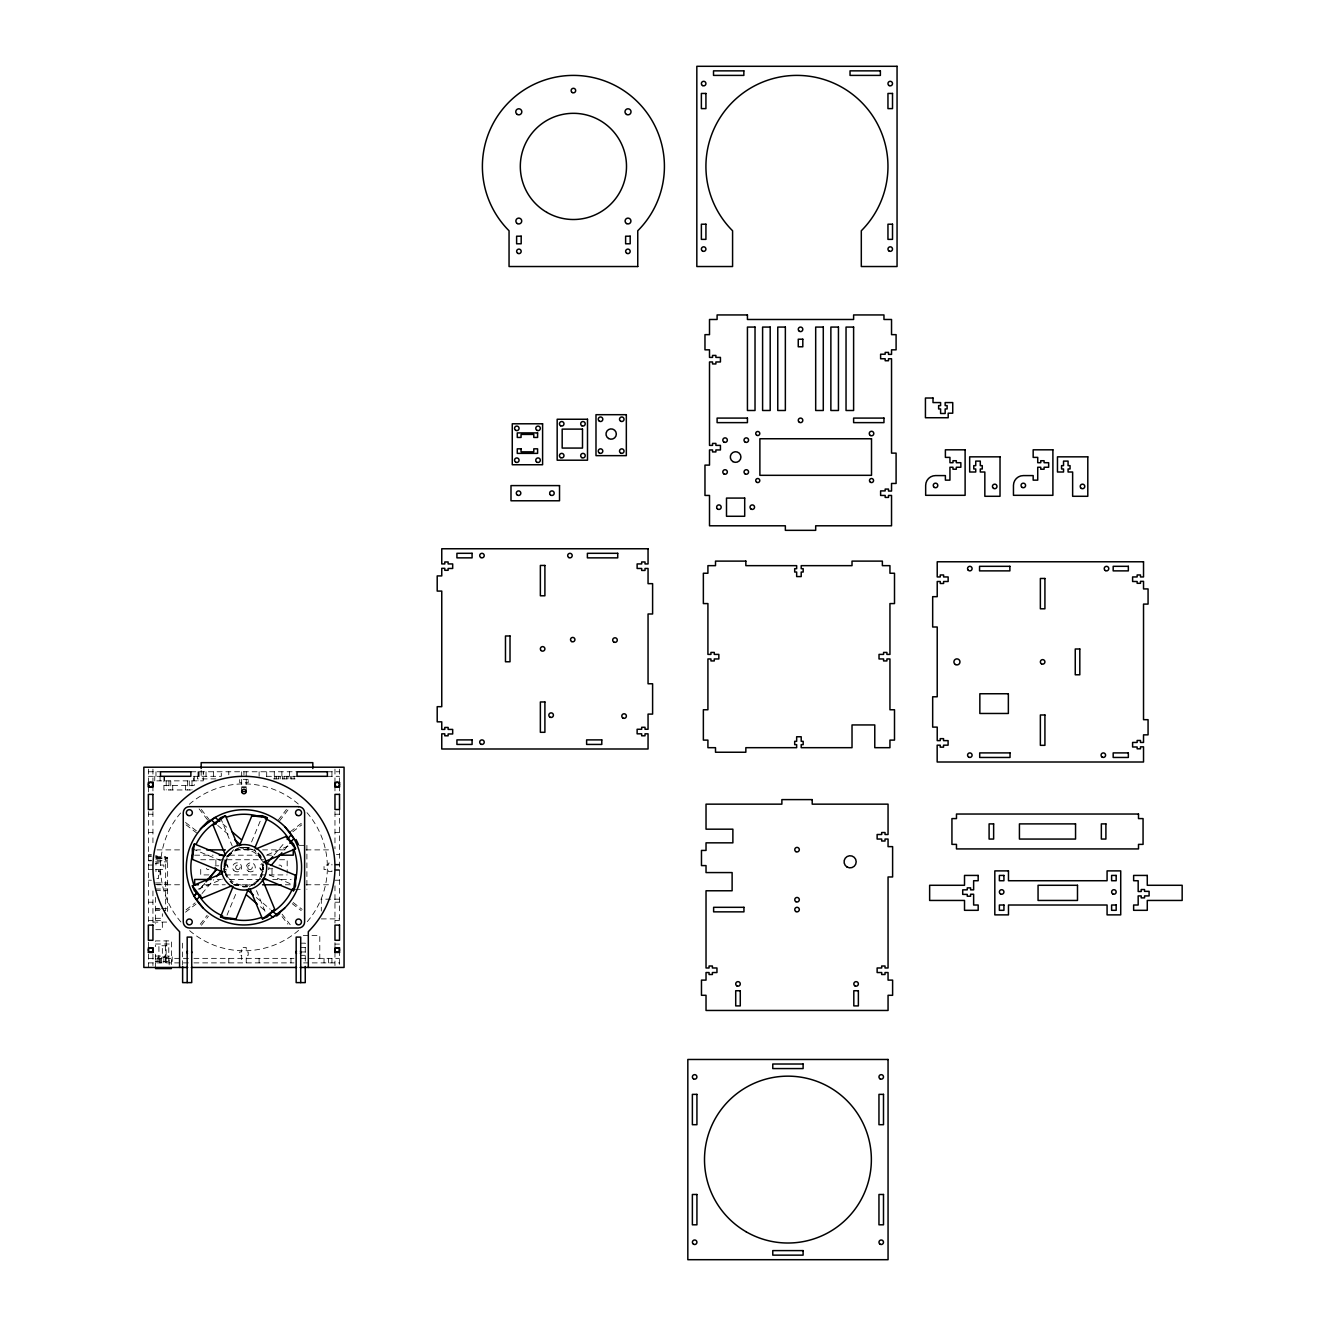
<?xml version="1.0" encoding="UTF-8"?>
<svg xmlns="http://www.w3.org/2000/svg" width="1326" height="1326" viewBox="0 0 1326 1326"><rect width="100%" height="100%" fill="white"/><g stroke="black" fill="none" stroke-linecap="round" stroke-linejoin="round"><path stroke-width="0.75" stroke-dasharray="5 3.75" d="M226.05 859.082L224.26 872.607L224.26 863.806M224.674 863.922L224.227 867.337A19.724 19.724 0 0 0 226.862 877.182M261.587 877.514L263.625 862.049M263.659 867.337L261.023 877.182M224.906 862.232L229.995 853.38A19.724 19.724 0 0 1 234.089 850.248M251.559 842.01L262.449 815.722M227.011 915.172L236.343 892.647M278.361 819.982L286.449 809.457M200.243 924.288L207.171 915.255M279.571 820.91L288.803 808.877M201.453 925.2L208.381 916.183M259.979 878.558L257.89 881.276L260.559 878.11M227.343 856.546L229.995 853.38M227.243 856.662L229.912 853.513M284.543 849.601L288.538 844.844M202.016 893.575L213.784 879.685M274.117 854.972L284.56 842.623M226.298 857.143L233.757 849.684M254.128 884.972L260.344 878.757M227.857 855.95L237.122 848.839M186.071 909.818L195.104 902.907M185.491 912.189L196.016 904.1M290.361 831.7L302.411 822.468M292.797 831.75L301.814 824.838M249.222 887.011L260.045 878.707M267.222 854.806L289.764 845.474M198.138 889.182L222.553 879.072M240.437 847.413L249.222 847.645L240.437 847.645M148.379 771.765L160.512 771.765M190.861 771.765L297.041 771.765M327.373 771.765L339.506 771.765M148.379 776.307L160.512 776.307M193.182 776.307L221.343 776.307L221.193 771.765M266.41 776.307L297.041 776.307M327.373 776.307L339.506 776.307M215.889 778.892L197.375 778.892L197.375 776.307M273.488 778.892L295.085 778.892M156.783 780.865L203.292 780.865L203.292 771.765L203.226 778.892M163.927 785.423L194.276 785.423L194.276 776.307M241.664 786.931L246.222 786.931M241.664 787.23L246.222 787.23M190.861 789.965L163.927 789.965L163.927 776.307M148.379 814.23L152.938 814.23M334.964 814.23L339.506 814.23M148.379 832.446L152.938 832.446M334.964 832.446L339.506 832.446M299.096 845.342L304.947 845.342M157.065 849.883L179.822 849.883M196.364 849.883L200.508 849.883M235.68 849.883L252.222 849.883M262.565 849.883L287.377 849.883M306.008 849.883L330.82 849.883M148.379 854.441L151.413 854.441M336.472 854.441L339.506 854.441M194.64 855.187L213.138 855.187M229.564 855.187L264.487 855.187M266.543 855.187L274.764 855.187M148.379 855.867L151.413 855.867M155.507 855.8L157.032 855.8L157.032 863.392L155.507 863.392M148.379 856.248L151.413 856.248M155.507 856.712L165.667 856.712L165.667 910.564L155.507 910.564M155.507 857.474L167.64 857.309L167.64 914.194M157.032 857.889L167.64 857.889M157.032 858.452L167.64 858.452M155.507 858.983L167.64 858.983M200.723 859.745L263.659 859.745M279.587 859.745L287.178 859.745L287.178 873.022M148.379 860.292L151.413 860.292M148.379 860.823L151.413 860.823M157.032 860.723L167.64 860.723M155.507 861.867L167.64 861.867M334.964 864.287L339.506 864.287M148.379 865.049L152.938 865.049M334.964 865.049L339.506 865.049M215.127 865.812L218.773 865.812M269.128 868.845L272.775 868.646M155.507 869.458L158.54 869.458L158.54 878.558L155.507 878.558M148.379 869.607L152.938 869.607M339.506 869.607L331.931 869.607L331.931 871.58L328.583 871.58L328.583 869.607L324.041 869.607L324.041 865.049L328.583 865.049L328.583 863.077L331.931 863.077L331.931 865.049M334.964 870.37L339.506 870.37M158.54 871.729L160.065 871.729L160.065 876.271L158.54 876.271M208.944 874.911L200.723 874.911L200.723 867.337M225.42 874.911L287.178 874.911M217.249 879.47L221.359 879.47M229.564 879.47L260.377 879.47M272.708 879.47L291.19 879.47M148.379 880.215L151.413 880.215M334.964 880.215L339.506 880.215M155.507 882.95L167.64 882.95M155.507 884.475L167.64 884.475M157.065 884.773L179.822 884.773M204.652 884.773L225.337 884.773M233.608 884.773L254.294 884.773M285.322 884.773L291.521 884.773M306.008 884.773L330.82 884.773M155.507 889.017L167.64 889.017M295.201 889.332L301.052 889.332M155.507 890.542L167.64 890.542M339.506 899.177L321.306 899.177L321.306 911.012M148.379 902.21L152.938 902.21M334.964 902.21L339.506 902.21M155.507 908.443L159.551 908.443M161.573 908.443L167.64 908.443M155.507 909.188L162.336 909.188M155.507 918.288L162.336 918.288L162.336 913.747M321.306 918.901L339.506 918.901M148.379 920.426L152.938 920.426M334.964 920.426L339.506 920.426M155.507 920.575L162.336 920.575L162.336 929.675L155.507 929.675M152.938 922.084L167.64 922.084M303.24 935.592L319.798 935.592L319.798 958.35M300.72 943.167L305.262 943.167L305.262 964.864M155.507 944.013L171.435 944.013M334.964 944.095L339.506 944.095M300.72 947.427L305.262 947.427M300.72 951.969L305.262 951.969M300.72 955.317L305.262 955.317M155.507 956.063L172.198 956.063L172.198 961.383L155.507 961.383M148.379 958.35L188.839 958.35M193.928 958.35L294.007 958.35M300.72 958.35L339.506 958.35M148.379 962.891L188.839 962.891M193.928 962.891L294.007 962.891M303.588 962.891L310.367 962.891M312.207 962.891L339.506 962.891M249.056 848.275L243.951 847.612A19.724 19.724 0 0 0 240.52 847.911M238.68 847.645L252.205 849.436M233.757 884.972L247.282 886.746M250.631 848.938L253.813 850.248M269.261 874.928L291.786 884.276M192.353 848.839L220.514 860.508M234.089 884.409L243.951 887.044A19.724 19.724 0 0 0 256.631 882.436M293.129 902.476L302.146 909.387M292.201 903.669L301.234 910.597M185.491 822.468L197.524 831.7M186.071 824.838L196.596 832.91M217.696 825.402L230.044 835.861M256.299 897.503L270.206 909.255M222.867 823.976L227.508 827.921M260.393 906.735L266.576 911.99M261.587 857.143L254.128 849.684L262.432 860.508M230.028 881.243L232.514 883.729M258.355 852.916L260.509 855.734M282.106 914.194L290.195 924.719M201.37 809.506L209.458 820.032M282.057 916.614L287.841 924.139M199.099 808.877L208.331 820.91M225.453 874.149L232.58 883.431A19.724 19.724 0 0 1 229.995 881.276M256.465 890.608L265.018 911.26M220.53 817.761L232.199 845.922M223.812 869.094L224.26 872.607M339.506 769.113L339.506 782.39M339.506 785.92L339.506 792.616M339.506 809.54L339.506 923.062M339.506 950.609L339.506 965.577M334.964 769.113L334.964 782.39M334.964 785.92L334.964 792.616M334.964 811.595L334.964 848.855M334.964 885.801L334.964 923.062M334.964 942.67L334.964 948.736M334.964 952.267L334.964 965.577M331.931 771.765L331.931 776.307M331.931 958.35L331.931 962.891M328.583 958.35L328.583 962.891M324.041 958.35L324.041 962.891M306.903 845.342L306.903 889.332M294.123 776.307L294.123 778.892M291.786 776.307L291.786 778.892M290.974 958.35L290.974 962.891M290.278 776.307L290.278 778.892M289.449 771.765L289.449 776.307M287.941 776.307L287.941 778.892M286.416 776.307L286.416 778.892M284.079 776.307L284.079 778.892M282.571 776.307L282.571 778.892M281.874 771.765L281.874 776.307M280.234 776.307L280.234 778.892M278.709 776.307L278.709 778.892M276.372 776.307L276.372 778.892M274.863 776.307L274.863 778.892M274.283 771.765L274.283 776.307M272.012 869.226L272.012 874.911M266.708 771.765L266.708 776.307M259.117 771.765L259.117 776.307M259.117 958.35L259.117 962.891M246.222 771.765L246.222 777.682M246.222 779.34L246.222 791.489M246.222 962.891L246.222 955.317L248.194 955.317L248.194 951.969L246.222 951.969L246.222 947.427L241.664 947.427L241.664 951.969L239.708 951.969L239.708 955.317L241.664 955.317L241.664 962.891M243.951 771.765L243.951 774.798M241.664 771.765L241.664 777.682M241.664 779.34L241.664 791.489M228.785 771.765L228.785 774.798M228.785 958.35L228.785 962.891M224.227 859.745L224.227 871.116M215.889 859.745L215.889 865.43M213.602 771.765L213.602 776.307M206.027 771.765L206.027 776.307M201.171 770.456L201.171 778.892M199.115 771.765L199.115 778.892M198.436 771.765L198.436 776.307M197.988 771.765L197.988 780.865M193.43 777.832L193.43 780.865M191.988 780.865L191.988 789.965M189.27 780.865L189.27 789.965M187.447 780.865L187.447 789.965M185.474 785.423L185.474 789.965M182.623 943.167L182.623 964.864M172.728 785.423L172.728 789.965M171.435 964.483L171.435 940.896L155.507 940.896L155.507 946.582M170.756 780.865L170.756 789.965M169.164 964.897L169.164 957.505L157.794 957.505L157.794 964.897M168.932 780.865L168.932 789.965M168.783 961.383L168.783 945.753L158.921 945.753L158.921 961.383M166.198 780.865L166.198 789.965M166.131 940.896L166.131 956.063M166.131 957.505L166.131 964.897M165.369 945.753L165.369 956.825L162.336 956.825L162.336 945.753M165.369 957.505L165.369 964.665M164.606 776.307L164.606 780.865M163.86 958.35L163.86 962.891M161.573 957.505L161.573 964.665M160.512 958.35L160.512 962.891M160.065 776.307L160.065 780.865M159.302 958.35L159.302 962.891M155.971 771.765L155.971 776.307M155.971 865.049L155.971 863.077L159.302 863.077L159.302 865.049L163.86 865.049L163.86 869.607L159.302 869.607L159.302 871.58L155.971 871.58L155.971 869.607M155.971 958.35L155.971 962.891M155.507 897.37L155.507 923.791M155.507 954.239L155.507 968.577M154.761 776.307L154.761 780.865M152.938 769.113L152.938 782.39M152.938 785.92L152.938 792.616M152.938 811.595L152.938 842.706M152.938 890.923L152.938 923.791M152.938 954.173L152.938 965.543M148.379 769.113L148.379 782.39M148.379 786.931L148.379 792.616M148.379 811.595L148.379 923.062M148.379 942.189L148.379 948.736M148.379 954.173L148.379 967.45M263.758 868.944A2.271 2.271 0 0 1 260.045 868.198A2.271 2.271 0 0 1 262.15 865.049M262.73 865.132A2.271 2.271 0 0 1 263.758 865.712M268.979 867.337A4.558 4.558 0 0 1 268.366 869.607M263.244 871.729A4.558 4.558 0 0 1 262.15 863.392M225.751 863.392A4.558 4.558 0 0 1 223.464 871.878M223.779 866.193A2.271 2.271 0 0 1 227.21 865.58A2.271 2.271 0 0 1 227.21 869.077A2.271 2.271 0 0 1 223.779 868.464M279.007 865.132A2.271 2.271 0 0 1 281.792 866.74M208.895 869.524A2.271 2.271 0 0 1 206.326 868.464M235.614 849.452A19.724 19.724 0 0 1 238.846 848.275M257.89 853.38A19.724 19.724 0 0 1 262.996 862.232M306.986 812.672A83.422 83.422 0 0 1 306.986 921.984M298.599 930.371A83.422 83.422 0 0 1 189.303 930.371M180.916 921.984A83.422 83.422 0 0 1 180.916 812.672M189.303 804.285A83.422 83.422 0 0 1 298.599 804.285M226.033 862.53C218.989 885.304 256.564 895.382 261.868 872.127C268.896 849.353 231.321 839.275 226.033 862.53M204.685 883.481L199.364 889.812L204.652 883.514M248.194 779.34L239.708 779.34L239.708 782.688L248.194 782.688L248.194 779.34M248.874 869.292A2.271 2.271 0 0 0 252.288 867.337A2.271 2.271 0 0 0 248.874 865.364A2.271 2.271 0 0 0 248.874 869.292M248.492 871.265A4.558 4.558 0 0 0 255.321 867.337A4.558 4.558 0 0 0 248.492 863.392A4.558 4.558 0 0 0 248.492 871.265M233.906 870.552A4.558 4.558 0 0 0 241.514 868.513A4.558 4.558 0 0 0 235.945 862.928A4.558 4.558 0 0 0 233.906 870.552M236.741 869.292A2.271 2.271 0 0 0 240.155 867.337A2.271 2.271 0 0 0 236.741 865.364A2.271 2.271 0 0 0 236.741 869.292"/><path stroke-width="1.5" d="M222.387 871.828L192.353 859.381L192.353 848.839L194.375 843.916L224.425 856.364M192.353 859.381L194.375 843.916M263.476 878.293L293.51 890.74L295.549 875.276L263.625 862.049L295.549 848.839L293.51 843.916L286.051 836.457L256.017 848.905M239.459 845.773L251.89 815.722L262.449 815.722L267.355 817.761L254.907 847.811M248.443 888.884L235.995 918.935L225.453 918.935L220.53 916.896L232.978 886.845M293.51 890.74L295.549 885.818L295.549 875.276M194.027 896.144L196.696 892.978L194.027 896.144L203.193 908.095M206.027 881.889L216.685 869.226M207.32 880.365L216.619 869.309M271.217 865.43L281.874 852.767M289.864 843.253L293.875 838.513L284.709 826.562M196.795 899.757L200.723 895.133M216.387 876.602L221.608 870.42M266.277 864.237L272.808 856.513M287.178 839.524L291.09 834.899M200.226 829.015L208.331 820.91M225.519 855.27L213.088 825.22L220.53 817.761L225.453 815.722L237.901 845.773M262.366 879.387L274.814 909.437L267.355 916.896L262.449 918.935L250.001 888.884M203.193 826.562L215.127 817.413A57.648 57.648 0 0 1 301.582 867.337A57.648 57.648 0 0 1 215.127 917.244A57.648 57.648 0 0 1 215.127 817.413L219.768 821.358M213.088 825.22L225.453 815.722M262.449 918.935L274.814 909.437M284.709 908.095L272.775 917.244L269.675 914.625M276.604 916.017L279.753 913.597M231.884 885.751L201.834 898.199L194.375 890.74L192.353 885.818L222.387 873.386M148.379 786.782L152.938 786.782M334.964 786.782L339.506 786.782M241.664 791.489L246.222 791.489A2.271 2.271 0 0 1 242.807 793.462A2.271 2.271 0 0 1 242.807 789.517A2.271 2.271 0 0 1 246.222 791.489M206.707 849.883L225.337 849.883M219.304 855.187L225.453 855.187M278.874 855.187L293.245 855.187L293.245 849.27M211.083 879.47L194.64 879.47L194.64 885.387M262.432 879.47L266.543 879.47M194.309 884.773L198.436 884.773M262.565 884.773L281.178 884.773M148.379 952.267L152.938 952.267M334.964 952.267L339.506 952.267M187.762 967.45L143.838 967.45L143.838 767.207L344.064 767.207L344.064 967.45L300.124 967.45M191.309 967.45L296.593 967.45M155.507 968.577L171.435 968.577M251.89 815.722L267.355 817.761M220.53 916.896L235.995 918.935M211.514 820.181L216.155 824.092M234.685 839.772L240.851 844.994M247.034 889.663L253.216 894.884M271.747 910.564L276.372 914.476M232.149 831.866L241.431 839.739M246.47 894.917L257.294 904.117M286.051 836.457L295.549 848.839M192.353 885.818L201.834 898.199M312.82 768.516L312.82 762.665L201.171 762.665L201.171 768.516M308.312 967.45L308.312 931.681A91.013 91.013 0 0 0 308.312 802.976A91.013 91.013 0 0 0 179.59 802.976A91.013 91.013 0 0 0 179.59 931.681L179.59 967.45M305.262 966.439L305.262 982.616L296.162 982.616L296.162 937.101L300.72 937.101L300.72 982.616M215.127 867.718L215.127 868.845M187.181 982.616L187.181 937.101L191.723 937.101L191.723 982.616L182.623 982.616L182.623 966.439M295.996 839.491A59.024 59.024 0 0 1 298.466 844.745M294.057 849.8A53.09 53.09 0 0 1 295.234 881.077M292.598 888.569A53.09 53.09 0 0 1 272.178 912.288M261.471 917.443A53.09 53.09 0 0 1 230.21 918.603M222.718 915.984A53.09 53.09 0 0 1 198.983 895.564M193.828 884.856A53.09 53.09 0 0 1 192.668 853.579M196.115 844.281A53.09 53.09 0 0 1 215.707 822.369M226.431 817.214A53.09 53.09 0 0 1 257.692 816.054M265.183 818.672A53.09 53.09 0 0 1 288.902 839.093M191.64 951.687A2.271 2.271 0 0 1 191.64 952.864M187.48 953.411A2.271 2.271 0 0 1 187.48 951.14M300.422 951.14A2.271 2.271 0 0 1 300.422 953.411M296.477 953.411A2.271 2.271 0 0 1 296.477 951.14M897.056 66.3L696.83 66.3L696.83 266.526L732.582 266.526L732.582 230.774A91.013 91.013 0 0 1 732.582 102.052A91.013 91.013 0 0 1 861.303 102.052A91.013 91.013 0 0 1 861.303 230.774L861.303 266.526L897.056 266.526L897.056 66.3M743.853 70.858L713.521 70.858L713.521 75.4L743.853 75.4L743.853 70.858M880.381 70.858L850.032 70.858L850.032 75.4L880.381 75.4L880.381 70.858M705.929 93.45L701.371 93.45L701.371 108.616L705.929 108.616L705.929 93.45M892.514 93.45L887.956 93.45L887.956 108.616L892.514 108.616L892.514 93.45M705.929 224.21L701.371 224.21L701.371 239.376L705.929 239.376L705.929 224.21M892.514 224.21L887.956 224.21L887.956 239.376L892.514 239.376L892.514 224.21M521.184 236.194L516.626 236.194L516.626 243.785L521.184 243.785L521.184 236.194M630.181 236.194L625.623 236.194L625.623 243.785L630.181 243.785L630.181 236.194M637.756 266.526L509.051 266.526L509.051 230.774A91.013 91.013 0 0 1 509.051 102.052A91.013 91.013 0 0 1 637.756 102.052A91.013 91.013 0 0 1 637.756 230.774L637.756 266.526M747.433 314.942L717.101 314.942L717.101 319.483L709.509 319.483L709.509 334.649L704.968 334.649L704.968 349.832L709.509 349.832L709.509 357.407L712.543 357.407L712.543 355.434L715.891 355.434L715.891 357.407L720.432 357.407L720.432 361.965L715.891 361.965L715.891 363.937L712.543 363.937L712.543 361.965L709.509 361.965L709.509 445.387L712.543 445.387L712.543 443.414L715.891 443.414L715.891 445.387L720.432 445.387L720.432 449.945L715.891 449.945L715.891 451.917L712.543 451.917L712.543 449.945L709.509 449.945L709.509 465.111L704.968 465.111L704.968 495.443L709.509 495.443L709.509 525.792L785.357 525.792L785.357 530.334L815.689 530.334L815.689 525.792L891.536 525.792L891.536 495.443L888.503 495.443L888.503 497.416L885.171 497.416L885.171 495.443L880.613 495.443L880.613 490.902L885.171 490.902L885.171 489.079L888.503 489.079L888.503 491.051L891.536 491.051L891.536 483.46L896.094 483.46L896.094 453.127L891.536 453.127L891.536 358.766L888.503 358.766L888.503 360.738L885.171 360.738L885.171 358.766L880.613 358.766L880.613 354.224L885.171 354.224L885.171 352.401L888.503 352.401L888.503 354.374L891.536 354.374L891.536 349.832L896.094 349.832L896.094 334.649L891.536 334.649L891.536 319.483L883.961 319.483L883.961 314.942L853.612 314.942L853.612 319.483L747.433 319.483L747.433 314.942M755.024 327.074L747.433 327.074L747.433 410.496L755.024 410.496L755.024 327.074M770.191 327.074L762.599 327.074L762.599 410.496L770.191 410.496L770.191 327.074M785.357 327.074L777.765 327.074L777.765 410.496L785.357 410.496L785.357 327.074M823.28 327.074L815.689 327.074L815.689 410.496L823.28 410.496L823.28 327.074M838.446 327.074L830.872 327.074L830.872 410.496L838.446 410.496L838.446 327.074M853.612 327.074L846.038 327.074L846.038 410.496L853.612 410.496L853.612 327.074M802.81 339.207L798.252 339.207L798.252 346.782L802.81 346.782L802.81 339.207M933.007 398.015L925.432 398.015L925.432 417.74L948.189 417.74L948.189 413.198L952.731 413.198L952.731 402.574L945.156 402.574L945.156 405.607L947.129 405.607L947.129 408.938L945.156 408.938L945.156 413.497L940.598 413.497L940.598 408.938L938.626 408.938L938.626 405.607L940.598 405.607L940.598 402.574L933.007 402.574L933.007 398.015M626.336 414.69L595.987 414.69L595.987 455.647L626.336 455.647L626.336 414.69M747.433 418.088L717.101 418.088L717.101 422.629L747.433 422.629L747.433 418.088M883.961 418.088L853.612 418.088L853.612 422.629L883.961 422.629L883.961 418.088M587.501 419.248L557.169 419.248L557.169 460.205L587.501 460.205L587.501 419.248M542.599 423.79L512.267 423.79L512.267 464.746L542.599 464.746L542.599 423.79M582.495 429.11L562.174 429.11L562.174 448.072L582.495 448.072L582.495 429.11M537.594 432.906L517.273 432.906L517.273 437.447L521.052 437.447L521.052 434.414L533.798 434.414L533.798 437.447L537.594 437.447L537.594 432.906M871.513 438.757L759.881 438.757L759.881 475.321L871.513 475.321L871.513 438.757M521.052 448.818L517.273 448.818L517.273 453.376L537.594 453.376L537.594 448.818L533.798 448.818L533.798 451.851L521.052 451.851L521.052 448.818M965.113 449.812L945.388 449.812L945.388 457.387L949.946 457.387L949.946 462.708L952.98 462.708L952.98 460.735L956.311 460.735L956.311 462.708L960.853 462.708L960.853 467.249L956.311 467.249L956.311 469.222L952.98 469.222L952.98 467.249L949.946 467.249L949.946 480.145L945.388 480.145L945.388 475.586L935.526 475.586A9.862 9.862 0 0 0 925.664 485.449L925.664 495.311L965.113 495.311L965.113 449.812M1052.894 449.812L1033.169 449.812L1033.169 457.387L1037.728 457.387L1037.728 462.708L1040.761 462.708L1040.761 460.735L1044.092 460.735L1044.092 462.708L1048.651 462.708L1048.651 467.249L1044.092 467.249L1044.092 469.222L1040.761 469.222L1040.761 467.249L1037.728 467.249L1037.728 480.145L1033.169 480.145L1033.169 475.586L1023.307 475.586A9.862 9.862 0 0 0 1013.462 485.449L1013.462 495.311L1052.894 495.311L1052.894 449.812M1000.019 456.84L969.671 456.84L969.671 472.006L975.737 472.006L975.737 468.973L973.765 468.973L973.765 465.641L975.737 465.641L975.737 461.1L980.295 461.1L980.295 465.641L982.268 465.641L982.268 468.973L980.295 468.973L980.295 472.006L984.837 472.006L984.837 496.289L1000.019 496.289L1000.019 456.84M1087.801 456.84L1057.468 456.84L1057.468 472.006L1063.535 472.006L1063.535 468.973L1061.562 468.973L1061.562 465.641L1063.535 465.641L1063.535 461.1L1068.076 461.1L1068.076 465.641L1070.049 465.641L1070.049 468.973L1068.076 468.973L1068.076 472.006L1072.635 472.006L1072.635 496.289L1087.801 496.289L1087.801 456.84M559.522 485.598L510.991 485.598L510.991 500.78L559.522 500.78L559.522 485.598M744.698 498.079L726.499 498.079L726.499 516.278L744.698 516.278L744.698 498.079M648.049 548.765L441.757 548.765L441.757 563.931L444.79 563.931L444.79 561.959L448.122 561.959L448.122 563.931L452.68 563.931L452.68 568.473L448.122 568.473L448.122 570.296L444.79 570.296L444.79 568.324L441.757 568.324L441.757 575.915L437.199 575.915L437.199 591.081L441.757 591.081L441.757 706.675L437.199 706.675L437.199 721.841L441.757 721.841L441.757 729.416L444.79 729.416L444.79 727.444L448.122 727.444L448.122 729.416L452.68 729.416L452.68 733.974L448.122 733.974L448.122 735.797L444.79 735.797L444.79 733.825L441.757 733.825L441.757 748.991L648.049 748.991L648.049 733.825L645.016 733.825L645.016 735.797L641.685 735.797L641.685 733.825L637.126 733.825L637.126 729.267L641.685 729.267L641.685 727.294L645.016 727.294L645.016 729.267L648.049 729.267L648.049 714.101L652.607 714.101L652.607 683.768L648.049 683.768L648.049 613.988L652.607 613.988L652.607 583.655L648.049 583.655L648.049 568.473L645.016 568.473L645.016 570.445L641.685 570.445L641.685 568.473L637.126 568.473L637.126 563.931L641.685 563.931L641.685 561.959L645.016 561.959L645.016 563.931L648.049 563.931L648.049 548.765M472.089 553.307L456.923 553.307L456.923 557.865L472.089 557.865L472.089 553.307M617.717 553.307L587.385 553.307L587.385 557.865L617.717 557.865L617.717 553.307M745.842 561.113L715.51 561.113L715.51 565.655L707.918 565.655L707.918 573.246L703.36 573.246L703.36 603.579L707.918 603.579L707.918 654.398L710.951 654.398L710.951 652.425L714.283 652.425L714.283 654.398L718.841 654.398L718.841 658.956L714.283 658.956L714.283 660.928L710.951 660.928L710.951 658.956L707.918 658.956L707.918 709.758L703.36 709.758L703.36 740.107L707.918 740.107L707.918 747.682L715.51 747.682L715.51 752.24L745.842 752.24L745.842 747.682L796.661 747.682L796.661 744.648L794.688 744.648L794.688 741.317L796.661 741.317L796.661 736.759L801.202 736.759L801.202 741.317L803.175 741.317L803.175 744.648L801.202 744.648L801.202 747.682L852.021 747.682L852.021 724.941L874.779 724.941L874.779 747.682L889.945 747.682L889.945 740.107L894.503 740.107L894.503 709.758L889.945 709.758L889.945 658.956L886.912 658.956L886.912 660.928L883.58 660.928L883.58 658.956L879.022 658.956L879.022 654.398L883.58 654.398L883.58 652.425L886.912 652.425L886.912 654.398L889.945 654.398L889.945 603.579L894.503 603.579L894.503 573.246L889.945 573.246L889.945 565.655L882.37 565.655L882.37 561.113L852.021 561.113L852.021 565.655L801.202 565.655L801.202 568.688L803.175 568.688L803.175 572.036L801.202 572.036L801.202 576.578L796.661 576.578L796.661 572.036L794.688 572.036L794.688 568.688L796.661 568.688L796.661 565.655L745.842 565.655L745.842 561.113M1143.526 561.776L937.217 561.776L937.217 576.943L940.25 576.943L940.25 574.97L943.598 574.97L943.598 576.943L948.14 576.943L948.14 581.501L943.598 581.501L943.598 583.473L940.25 583.473L940.25 581.501L937.217 581.501L937.217 596.667L932.675 596.667L932.675 626.999L937.217 626.999L937.217 696.78L932.675 696.78L932.675 727.112L937.217 727.112L937.217 740.621L940.217 740.621L940.217 738.648L943.548 738.648L943.548 740.621L948.09 740.621L948.09 745.179L943.548 745.179L943.548 747.151L940.217 747.151L940.217 745.179L937.167 745.179L937.167 762.002L1143.526 762.002L1143.526 746.836L1140.493 746.836L1140.493 748.809L1137.144 748.809L1137.144 746.986L1132.603 746.986L1132.603 742.444L1137.144 742.444L1137.144 740.472L1140.493 740.472L1140.493 742.444L1143.526 742.444L1143.526 734.853L1148.067 734.853L1148.067 719.687L1143.526 719.687L1143.526 604.092L1148.067 604.092L1148.067 588.926L1143.526 588.926L1143.526 581.352L1140.493 581.352L1140.493 583.307L1137.144 583.307L1137.144 581.501L1132.603 581.501L1132.603 576.943L1137.144 576.943L1137.144 574.97L1140.493 574.97L1140.493 576.943L1143.526 576.943L1143.526 561.776M544.903 565.44L540.362 565.44L540.362 595.788L544.903 595.788L544.903 565.44M1009.882 566.318L979.549 566.318L979.549 570.876L1009.882 570.876L1009.882 566.318M1128.343 566.318L1113.177 566.318L1113.177 570.876L1128.343 570.876L1128.343 566.318M1044.921 578.467L1040.363 578.467L1040.363 608.8L1044.921 608.8L1044.921 578.467M510.013 635.983L505.471 635.983L505.471 661.773L510.013 661.773L510.013 635.983M1079.812 648.994L1075.253 648.994L1075.253 674.785L1079.812 674.785L1079.812 648.994M1008.357 693.747L979.848 693.747L979.848 713.471L1008.357 713.471L1008.357 693.747M544.903 701.968L540.362 701.968L540.362 732.3L544.903 732.3L544.903 701.968M1044.921 714.979L1040.363 714.979L1040.363 745.328L1044.921 745.328L1044.921 714.979M472.089 739.891L456.923 739.891L456.923 744.433L472.089 744.433L472.089 739.891M601.789 739.891L586.622 739.891L586.622 744.433L601.789 744.433L601.789 739.891M1010.031 752.903L979.699 752.903L979.699 757.461L1010.031 757.461L1010.031 752.903M1128.343 752.903L1113.177 752.903L1113.177 757.461L1128.343 757.461L1128.343 752.903M190.861 771.765L160.512 771.765L160.512 776.307L190.861 776.307L190.861 771.765M327.373 771.765L297.041 771.765L297.041 776.307L327.373 776.307L327.373 771.765M152.938 782.39L148.379 782.39L148.379 786.931L152.938 786.931L152.938 782.39M339.506 782.39L334.964 782.39L334.964 786.931L339.506 786.931L339.506 782.39M152.938 794.373L148.379 794.373L148.379 809.54L152.938 809.54L152.938 794.373M339.506 794.373L334.964 794.373L334.964 809.54L339.506 809.54L339.506 794.373M812.208 799.611L781.876 799.611L781.876 804.153L706.029 804.153L706.029 829.181L732.88 829.181L732.88 842.839L706.029 842.839L706.029 850.43L701.471 850.43L701.471 865.596L706.029 865.596L706.029 872.574L732.118 872.574L732.118 890.774L706.029 890.774L706.029 967.98L709.062 967.98L709.062 966.008L712.394 966.008L712.394 967.98L716.952 967.98L716.952 972.538L712.394 972.538L712.394 974.511L709.062 974.511L709.062 972.538L706.029 972.538L706.029 980.113L701.471 980.113L701.471 995.296L706.029 995.296L706.029 1010.462L888.055 1010.462L888.055 995.296L892.613 995.296L892.613 980.113L888.055 980.113L888.055 972.538L885.022 972.538L885.022 974.511L881.691 974.511L881.691 972.538L877.132 972.538L877.132 967.98L881.691 967.98L881.691 966.008L885.022 966.008L885.022 967.98L888.055 967.98L888.055 876.967L892.613 876.967L892.613 846.634L888.055 846.634L888.055 839.043L885.022 839.043L885.022 841.015L881.691 841.015L881.691 839.043L877.132 839.043L877.132 834.502L881.691 834.502L881.691 832.529L885.022 832.529L885.022 834.502L888.055 834.502L888.055 804.153L812.208 804.153L812.208 799.611M298.549 806.656L189.336 806.656A6.066 6.066 0 0 0 183.27 812.722L183.27 921.935A6.066 6.066 0 0 0 189.336 928.001L298.549 928.001A6.066 6.066 0 0 0 304.615 921.935L304.615 812.722A6.066 6.066 0 0 0 298.549 806.656M1138.504 814.031L956.477 814.031L956.477 818.59L951.935 818.59L951.935 844.38L956.477 844.38L956.477 848.922L1138.504 848.922L1138.504 844.38L1143.062 844.38L1143.062 818.59L1138.504 818.59L1138.504 814.031M993.638 823.894L989.097 823.894L989.097 839.06L993.638 839.06L993.638 823.894M1075.552 823.894L1019.429 823.894L1019.429 839.06L1075.552 839.06L1075.552 823.894M1105.901 823.894L1101.342 823.894L1101.342 839.06L1105.901 839.06L1105.901 823.894M1008.473 870.884L994.815 870.884L994.815 914.874L1008.473 914.874L1008.473 905.012L1107.077 905.012L1107.077 914.874L1120.719 914.874L1120.719 870.884L1107.077 870.884L1107.077 880.729L1008.473 880.729L1008.473 870.884M978.174 875.425L964.516 875.425L964.516 885.287L929.642 885.287L929.642 900.453L964.516 900.453L964.516 910.316L978.174 910.316L978.174 905.012L973.632 905.012L973.632 894.238L970.599 894.238L970.599 896.21L967.251 896.21L967.251 894.387L962.709 894.387L962.709 889.845L967.251 889.845L967.251 887.873L970.599 887.873L970.599 889.845L973.632 889.845L973.632 880.729L978.174 880.729L978.174 875.425M1003.931 875.425L999.373 875.425L999.373 880.729L1003.931 880.729L1003.931 875.425M1116.177 875.425L1111.619 875.425L1111.619 880.729L1116.177 880.729L1116.177 875.425M1147.272 875.425L1133.631 875.425L1133.631 880.729L1138.172 880.729L1138.172 891.503L1141.205 891.503L1141.205 889.531L1144.553 889.531L1144.553 891.354L1149.095 891.354L1149.095 895.912L1144.553 895.912L1144.553 897.884L1141.205 897.884L1141.205 895.912L1138.172 895.912L1138.172 905.012L1133.631 905.012L1133.631 910.316L1147.272 910.316L1147.272 900.453L1182.162 900.453L1182.162 885.287L1147.272 885.287L1147.272 875.425M1077.491 885.287L1038.059 885.287L1038.059 900.453L1077.491 900.453L1077.491 885.287M1003.931 905.012L999.373 905.012L999.373 910.316L1003.931 910.316L1003.931 905.012M1116.177 905.012L1111.619 905.012L1111.619 910.316L1116.177 910.316L1116.177 905.012M743.952 907.315L713.62 907.315L713.62 911.857L743.952 911.857L743.952 907.315M152.938 925.117L148.379 925.117L148.379 940.283L152.938 940.283L152.938 925.117M339.506 925.117L334.964 925.117L334.964 940.283L339.506 940.283L339.506 925.117M152.938 947.875L148.379 947.875L148.379 952.433L152.938 952.433L152.938 947.875M339.506 947.875L334.964 947.875L334.964 952.433L339.506 952.433L339.506 947.875M740.273 990.737L735.715 990.737L735.715 1005.904L740.273 1005.904L740.273 990.737M858.37 990.737L853.811 990.737L853.811 1005.904L858.37 1005.904L858.37 990.737M888.055 1059.474L687.829 1059.474L687.829 1259.7L888.055 1259.7L888.055 1059.474M803.108 1064.016L772.776 1064.016L772.776 1068.574L803.108 1068.574L803.108 1064.016M696.929 1094.364L692.371 1094.364L692.371 1124.697L696.929 1124.697L696.929 1094.364M883.497 1094.364L878.956 1094.364L878.956 1124.697L883.497 1124.697L883.497 1094.364M696.929 1194.477L692.371 1194.477L692.371 1224.81L696.929 1224.81L696.929 1194.477M883.497 1194.477L878.956 1194.477L878.956 1224.81L883.497 1224.81L883.497 1194.477M803.108 1250.6L772.776 1250.6L772.776 1255.142L803.108 1255.142L803.108 1250.6M1000.517 893.939A2.271 2.271 0 0 0 1003.931 891.967A2.271 2.271 0 0 0 1000.517 889.995A2.271 2.271 0 0 0 1000.517 893.939M1112.763 893.939A2.271 2.271 0 0 0 1116.177 891.967A2.271 2.271 0 0 0 1112.763 889.995A2.271 2.271 0 0 0 1112.763 893.939M1081.353 488.399A2.271 2.271 0 0 0 1084.767 486.427A2.271 2.271 0 0 0 1081.353 484.454A2.271 2.271 0 0 0 1081.353 488.399M1022.18 487.421A2.271 2.271 0 0 0 1025.595 485.449A2.271 2.271 0 0 0 1022.18 483.476A2.271 2.271 0 0 0 1022.18 487.421M581.816 457.619A2.271 2.271 0 0 0 585.23 455.647A2.271 2.271 0 0 0 581.816 453.674A2.271 2.271 0 0 0 581.816 457.619M581.816 425.762A2.271 2.271 0 0 0 585.23 423.79A2.271 2.271 0 0 0 581.816 421.834A2.271 2.271 0 0 0 581.816 425.762M560.567 425.762A2.271 2.271 0 0 0 563.981 423.79A2.271 2.271 0 0 0 560.567 421.834A2.271 2.271 0 0 0 560.567 425.762M560.567 457.619A2.271 2.271 0 0 0 563.981 455.647A2.271 2.271 0 0 0 560.567 453.674A2.271 2.271 0 0 0 560.567 457.619M536.914 430.32A2.271 2.271 0 0 0 540.328 428.348A2.271 2.271 0 0 0 536.914 426.375A2.271 2.271 0 0 0 536.914 430.32M515.681 430.32A2.271 2.271 0 0 0 519.079 428.348A2.271 2.271 0 0 0 515.681 426.375A2.271 2.271 0 0 0 515.681 430.32M536.433 461.813A2.271 2.271 0 0 0 540.246 460.785A2.271 2.271 0 0 0 537.461 458A2.271 2.271 0 0 0 536.433 461.813M515.681 462.177A2.271 2.271 0 0 0 519.079 460.205A2.271 2.271 0 0 0 515.681 458.232A2.271 2.271 0 0 0 515.681 462.177M599.402 421.22A2.271 2.271 0 0 0 602.816 419.248A2.271 2.271 0 0 0 599.402 417.276A2.271 2.271 0 0 0 599.402 421.22M599.402 453.078A2.271 2.271 0 0 0 602.816 451.105A2.271 2.271 0 0 0 599.402 449.133A2.271 2.271 0 0 0 599.402 453.078M620.651 453.078A2.271 2.271 0 0 0 624.049 451.105A2.271 2.271 0 0 0 620.651 449.133A2.271 2.271 0 0 0 620.651 453.078M620.651 421.22A2.271 2.271 0 0 0 624.049 419.248A2.271 2.271 0 0 0 620.651 417.276A2.271 2.271 0 0 0 620.651 421.22M608.584 438.508A5.155 5.155 0 0 0 616.325 434.033A5.155 5.155 0 0 0 608.584 429.574A5.155 5.155 0 0 0 608.584 438.508M517.438 495.162A2.271 2.271 0 0 0 520.836 493.189A2.271 2.271 0 0 0 517.438 491.217A2.271 2.271 0 0 0 517.438 495.162M550.323 494.797A2.271 2.271 0 0 0 554.135 493.786A2.271 2.271 0 0 0 551.351 490.985A2.271 2.271 0 0 0 550.323 494.797M732.947 461.63A5.304 5.304 0 0 0 740.919 457.039A5.304 5.304 0 0 0 732.947 452.448A5.304 5.304 0 0 0 732.947 461.63M799.396 422.331A2.271 2.271 0 0 0 802.81 420.359A2.271 2.271 0 0 0 799.396 418.386A2.271 2.271 0 0 0 799.396 422.331M799.396 331.318A2.271 2.271 0 0 0 802.81 329.345A2.271 2.271 0 0 0 799.396 327.373A2.271 2.271 0 0 0 799.396 331.318M870.386 435.492A2.271 2.271 0 0 0 873.801 433.519A2.271 2.271 0 0 0 870.386 431.563A2.271 2.271 0 0 0 870.386 435.492M756.732 435.293A2.055 2.055 0 0 0 759.798 433.519A2.055 2.055 0 0 0 756.732 431.746A2.055 2.055 0 0 0 756.732 435.293M870.486 482.316A2.055 2.055 0 0 0 873.569 480.542A2.055 2.055 0 0 0 870.486 478.769A2.055 2.055 0 0 0 870.486 482.316M756.732 482.316A2.055 2.055 0 0 0 759.798 480.542A2.055 2.055 0 0 0 756.732 478.769A2.055 2.055 0 0 0 756.732 482.316M744.682 441.74A2.271 2.271 0 0 0 748.494 440.713A2.271 2.271 0 0 0 745.709 437.928A2.271 2.271 0 0 0 744.682 441.74M723.93 442.088A2.271 2.271 0 0 0 727.344 440.133A2.271 2.271 0 0 0 723.93 438.16A2.271 2.271 0 0 0 723.93 442.088M745.162 473.946A2.271 2.271 0 0 0 748.577 471.973A2.271 2.271 0 0 0 745.162 470.017A2.271 2.271 0 0 0 745.162 473.946M723.93 473.946A2.271 2.271 0 0 0 727.344 471.973A2.271 2.271 0 0 0 723.93 470.017A2.271 2.271 0 0 0 723.93 473.946M751.146 509.134A2.271 2.271 0 0 0 754.56 507.178A2.271 2.271 0 0 0 751.146 505.206A2.271 2.271 0 0 0 751.146 509.134M717.316 508.786A2.271 2.271 0 0 0 721.112 507.759A2.271 2.271 0 0 0 718.327 504.974A2.271 2.271 0 0 0 717.316 508.786M187.878 924.471A2.934 2.934 0 0 0 192.27 921.935A2.934 2.934 0 0 0 187.878 919.399A2.934 2.934 0 0 0 187.878 924.471M297.09 924.471A2.934 2.934 0 0 0 301.483 921.935A2.934 2.934 0 0 0 297.09 919.399A2.934 2.934 0 0 0 297.09 924.471M187.828 815.341A3.033 3.033 0 0 0 192.369 812.722A3.033 3.033 0 0 0 187.828 810.087A3.033 3.033 0 0 0 187.828 815.341M297.041 815.341A3.033 3.033 0 0 0 301.582 812.722A3.033 3.033 0 0 0 297.041 810.087A3.033 3.033 0 0 0 297.041 815.341M232.564 887.028A22.757 22.757 0 0 0 266.708 867.337A22.757 22.757 0 0 0 232.564 847.629A22.757 22.757 0 0 0 232.564 887.028M746.223 1231.837A83.422 83.422 0 0 0 871.364 1159.587A83.422 83.422 0 0 0 746.223 1087.337A83.422 83.422 0 0 0 746.223 1231.837M880.099 1078.883A2.271 2.271 0 0 0 883.497 1076.911A2.271 2.271 0 0 0 880.099 1074.938A2.271 2.271 0 0 0 880.099 1078.883M880.099 1244.219A2.271 2.271 0 0 0 883.497 1242.263A2.271 2.271 0 0 0 880.099 1240.291A2.271 2.271 0 0 0 880.099 1244.219M693.515 1244.219A2.271 2.271 0 0 0 696.929 1242.263A2.271 2.271 0 0 0 693.515 1240.291A2.271 2.271 0 0 0 693.515 1244.219M693.515 1078.883A2.271 2.271 0 0 0 696.929 1076.911A2.271 2.271 0 0 0 693.515 1074.938A2.271 2.271 0 0 0 693.515 1078.883M993.572 488.399A2.271 2.271 0 0 0 996.986 486.427A2.271 2.271 0 0 0 993.572 484.454A2.271 2.271 0 0 0 993.572 488.399M934.382 487.421A2.271 2.271 0 0 0 937.797 485.449A2.271 2.271 0 0 0 934.382 483.476A2.271 2.271 0 0 0 934.382 487.421M517.77 253.332A2.271 2.271 0 0 0 521.184 251.36A2.271 2.271 0 0 0 517.77 249.387A2.271 2.271 0 0 0 517.77 253.332M626.767 253.332A2.271 2.271 0 0 0 630.181 251.36A2.271 2.271 0 0 0 626.767 249.387A2.271 2.271 0 0 0 626.767 253.332M572.268 92.538A2.271 2.271 0 0 0 575.683 90.566A2.271 2.271 0 0 0 572.268 88.593A2.271 2.271 0 0 0 572.268 92.538M517.273 114.434A3.033 3.033 0 0 0 521.831 111.815A3.033 3.033 0 0 0 517.273 109.18A3.033 3.033 0 0 0 517.273 114.434M517.322 223.564A2.934 2.934 0 0 0 521.731 221.028A2.934 2.934 0 0 0 517.322 218.492A2.934 2.934 0 0 0 517.322 223.564M626.552 223.564A2.934 2.934 0 0 0 630.944 221.028A2.934 2.934 0 0 0 626.552 218.492A2.934 2.934 0 0 0 626.552 223.564M626.502 114.434A3.033 3.033 0 0 0 631.043 111.815A3.033 3.033 0 0 0 626.502 109.18A3.033 3.033 0 0 0 626.502 114.434M546.859 212.392A53.09 53.09 0 0 0 626.502 166.413A53.09 53.09 0 0 0 546.859 120.434A53.09 53.09 0 0 0 546.859 212.392M889.1 85.56A2.271 2.271 0 0 0 892.514 83.588A2.271 2.271 0 0 0 889.1 81.615A2.271 2.271 0 0 0 889.1 85.56M889.1 251.062A2.271 2.271 0 0 0 892.514 249.089A2.271 2.271 0 0 0 889.1 247.117A2.271 2.271 0 0 0 889.1 251.062M702.515 85.56A2.271 2.271 0 0 0 705.929 83.588A2.271 2.271 0 0 0 702.515 81.615A2.271 2.271 0 0 0 702.515 85.56M702.515 251.062A2.271 2.271 0 0 0 705.929 249.089A2.271 2.271 0 0 0 702.515 247.117A2.271 2.271 0 0 0 702.515 251.062M795.898 851.64A2.271 2.271 0 0 0 799.313 849.668A2.271 2.271 0 0 0 795.898 847.695A2.271 2.271 0 0 0 795.898 851.64M795.898 901.697A2.271 2.271 0 0 0 799.313 899.724A2.271 2.271 0 0 0 795.898 897.752A2.271 2.271 0 0 0 795.898 901.697M736.858 985.881A2.271 2.271 0 0 0 740.273 983.909A2.271 2.271 0 0 0 736.858 981.936A2.271 2.271 0 0 0 736.858 985.881M854.955 985.881A2.271 2.271 0 0 0 858.37 983.909A2.271 2.271 0 0 0 854.955 981.936A2.271 2.271 0 0 0 854.955 985.881M795.898 911.559A2.271 2.271 0 0 0 799.313 909.586A2.271 2.271 0 0 0 795.898 907.614A2.271 2.271 0 0 0 795.898 911.559M847.099 867.055A6.066 6.066 0 0 0 856.198 861.801A6.066 6.066 0 0 0 847.099 856.546A6.066 6.066 0 0 0 847.099 867.055M549.975 717.151A2.287 2.287 0 0 0 553.423 715.162A2.287 2.287 0 0 0 549.975 713.173A2.287 2.287 0 0 0 549.975 717.151M571.605 641.535A2.221 2.221 0 0 0 574.937 639.629A2.221 2.221 0 0 0 571.605 637.707A2.221 2.221 0 0 0 571.605 641.535M613.839 642.066A2.287 2.287 0 0 0 617.286 640.077A2.287 2.287 0 0 0 613.839 638.088A2.287 2.287 0 0 0 613.839 642.066M622.938 718.062A2.287 2.287 0 0 0 626.386 716.073A2.287 2.287 0 0 0 622.938 714.084A2.287 2.287 0 0 0 622.938 718.062M568.804 557.55A2.271 2.271 0 0 0 572.219 555.577A2.271 2.271 0 0 0 568.804 553.622A2.271 2.271 0 0 0 568.804 557.55M480.824 557.55A2.271 2.271 0 0 0 484.239 555.577A2.271 2.271 0 0 0 480.824 553.622A2.271 2.271 0 0 0 480.824 557.55M480.824 744.135A2.271 2.271 0 0 0 484.239 742.162A2.271 2.271 0 0 0 480.824 740.19A2.271 2.271 0 0 0 480.824 744.135M541.025 650.486A2.271 2.271 0 0 0 544.837 649.458A2.271 2.271 0 0 0 542.036 646.674A2.271 2.271 0 0 0 541.025 650.486M1105.37 570.578A2.271 2.271 0 0 0 1108.785 568.605A2.271 2.271 0 0 0 1105.37 566.633A2.271 2.271 0 0 0 1105.37 570.578M968.229 570.213A2.271 2.271 0 0 0 972.024 569.185A2.271 2.271 0 0 0 969.24 566.401A2.271 2.271 0 0 0 968.229 570.213M1102.188 757.146A2.271 2.271 0 0 0 1105.602 755.174A2.271 2.271 0 0 0 1102.188 753.218A2.271 2.271 0 0 0 1102.188 757.146M968.693 757.146A2.271 2.271 0 0 0 972.107 755.174A2.271 2.271 0 0 0 968.693 753.218A2.271 2.271 0 0 0 968.693 757.146M1041.507 663.862A2.271 2.271 0 0 0 1044.921 661.889A2.271 2.271 0 0 0 1041.507 659.917A2.271 2.271 0 0 0 1041.507 663.862M955.416 664.525A3.033 3.033 0 0 0 959.974 661.889A3.033 3.033 0 0 0 955.416 659.271A3.033 3.033 0 0 0 955.416 664.525M336.091 786.484A2.271 2.271 0 0 0 339.506 784.511A2.271 2.271 0 0 0 336.091 782.539A2.271 2.271 0 0 0 336.091 786.484M336.091 951.969A2.271 2.271 0 0 0 339.506 949.996A2.271 2.271 0 0 0 336.091 948.024A2.271 2.271 0 0 0 336.091 951.969M149.042 786.119A2.271 2.271 0 0 0 152.855 785.091A2.271 2.271 0 0 0 150.07 782.307A2.271 2.271 0 0 0 149.042 786.119M149.523 951.969A2.271 2.271 0 0 0 152.938 949.996A2.271 2.271 0 0 0 149.523 948.024A2.271 2.271 0 0 0 149.523 951.969"/></g></svg>
